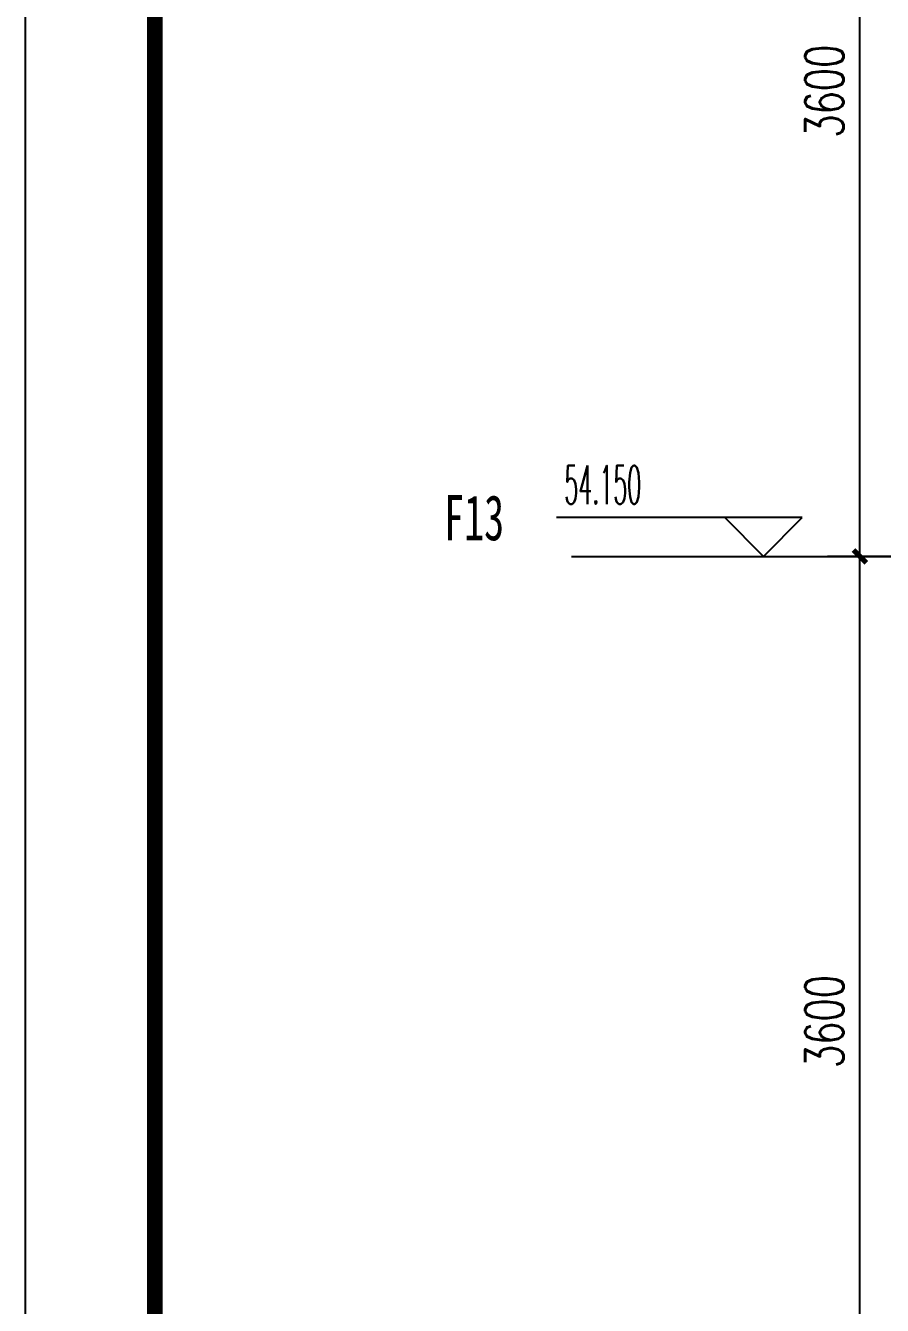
# Model space of a CAD drawing. Header units: millimetres. Extents: x 12351878 to 12381578, y 696206 to 738256.
# Drawn here: x 12351878 to 12355192, y 708835 to 713787 of the extents above; entities that cross this region are included whole.
import ezdxf

# ---------------------------------------------------------------- set-up
doc = ezdxf.new("R2010")
doc.units = ezdxf.units.MM
doc.header["$LTSCALE"] = 1000
doc.linetypes.add('DOTE', pattern=[2.42, 2, -0.2, 0.02, -0.2])
for name, color, linetype in [('A-ANNO-DIMS', 3, 'Continuous'), ('A-ANNO-ELEV', 3, 'Continuous'), ('A-ANNO-TEXT', 7, 'Continuous'), ('A-ANNO-TTLB', 7, 'Continuous'), ('DOTE', 16, 'DOTE'), ('PUB_TEXT', 7, 'Continuous')]:
    doc.layers.add(name, color=color, linetype=linetype)
doc.styles.add('_TCH_DIM', font='SIMPLEX.shx', dxfattribs={"width": 0.6, "bigfont": 'GBCBIG.shx'})
doc.styles.add('_TCH_DIM_T3', font='SIMPLEX', dxfattribs={"width": 0.705882, "bigfont": 'GBCBIG'})
doc.styles.add('宋体', font='', dxfattribs={"width": 0.65})
doc.styles.get('宋体').set_extended_font_data('SimSun')
doc.dimstyles.new('_TCH_ARCH&&50', dxfattribs={"dimtxt": 148.75, "dimasz": 50, "dimexe": 125, "dimexo": 150, "dimgap": 63.125, "dimtad": 1, "dimdec": 0, "dimzin": 0, "dimdsep": 46, "dimtxsty": '_TCH_DIM_T3', "dimblk": 'ARCHTICK', "dimcen": 0.09, "dimclrt": 7, "dimazin": 2, "dimtfac": 1, "dimtdec": 0, "dimtix": 1, "dimtmove": 2, "dimatfit": 3, "dimfxl": 0, "dimtolj": 1, "dimtzin": 0, "dimarcsym": 0})

# ---------------------------------------------------------------- blocks, each defined once
blk = doc.blocks.new('asdgfdfssh')
blk.add_lwpolyline([(0, 37050), (9550, 37050), (9550, 0), (0, 0)], close=True)
blk = doc.blocks.new('asdfdfsdh')
at = {"layer": 'A-ANNO-TTLB'}
blk.add_lwpolyline([(0, 42050), (29700, 42050), (29700, 0), (0, 0)], close=True, dxfattribs=at)
at = {"layer": 'A-ANNO-TTLB', "const_width": 60}
blk.add_lwpolyline([(500, 40800), (500, 500), (29200, 500), (29200, 40800)], close=True, dxfattribs=at)
blk = doc.blocks.new('_ArchTick')
at = {"color": 0, "linetype": 'ByBlock', "const_width": 0.4}
blk.add_lwpolyline([(-0.5, -0.5), (0.5, 0.5)], dxfattribs=at)
blk = doc.blocks.new('*D233')
at = {"layer": 'A-ANNO-DIMS', "color": 0, "lineweight": -2, "transparency": 16777216}
for p, q in [((12355474, 711733.5), (12354979.8, 711733.5)), ((12355104.8, 708133.5), (12355104.8, 711733.5)), ((12355474, 708133.5), (12354979.8, 708133.5))]:
    blk.add_line(p, q, dxfattribs=at)
at = {"layer": 'Defpoints', "color": 0, "transparency": 16777216}
for p in [(12355104.8, 711733.5), (12355624, 711733.5), (12355624, 708133.5)]:
    blk.add_point(p, dxfattribs=at)
at = {"layer": 'A-ANNO-DIMS', "color": 0, "lineweight": -2, "transparency": 16777216, "xscale": 50, "yscale": 50, "zscale": 50}
for p, rotation in [((12355104.8, 711733.5), 90), ((12355104.8, 708133.5), 270)]:
    blk.add_blockref('_ArchTick', p, dxfattribs=dict(at, rotation=rotation))
at = {"layer": 'A-ANNO-DIMS', "color": 7, "transparency": 16777216, "insert": (12354967.3, 709933.5), "char_height": 148.75, "attachment_point": 5, "rotation": 90, "style": '_TCH_DIM_T3'}
blk.add_mtext('\\A1;3600', dxfattribs=at)
blk = doc.blocks.new('*D234')
at = {"layer": 'A-ANNO-DIMS', "color": 0, "lineweight": -2, "transparency": 16777216}
for p, q in [((12355474, 715333.5), (12354979.8, 715333.5)), ((12355104.8, 711733.5), (12355104.8, 715333.5)), ((12355474, 711733.5), (12354979.8, 711733.5))]:
    blk.add_line(p, q, dxfattribs=at)
at = {"layer": 'Defpoints', "color": 0, "transparency": 16777216}
for p in [(12355104.8, 715333.5), (12355624, 715333.5), (12355624, 711733.5)]:
    blk.add_point(p, dxfattribs=at)
at = {"layer": 'A-ANNO-DIMS', "color": 0, "lineweight": -2, "transparency": 16777216, "xscale": 50, "yscale": 50, "zscale": 50}
for p, rotation in [((12355104.8, 715333.5), 90), ((12355104.8, 711733.5), 270)]:
    blk.add_blockref('_ArchTick', p, dxfattribs=dict(at, rotation=rotation))
at = {"layer": 'A-ANNO-DIMS', "color": 7, "transparency": 16777216, "insert": (12354967.3, 713533.5), "char_height": 148.75, "attachment_point": 5, "rotation": 90, "style": '_TCH_DIM_T3'}
blk.add_mtext('\\A1;3600', dxfattribs=at)

msp = doc.modelspace()

# ---------------------------------------------------------------- linework, layer by layer
at = {"layer": 'A-ANNO-ELEV'}
for p, q in [((12354881.5, 711883.5), (12353931.5, 711883.5)), ((12354731.5, 711733.5), (12354581.5, 711883.5)), ((12354731.5, 711733.5), (12354881.5, 711883.5))]:
    msp.add_line(p, q, dxfattribs=at)
at = {"layer": 'DOTE'}
msp.add_line((12353989.5, 711733.5), (12361333.5, 711733.5), dxfattribs=at)

# ---------------------------------------------------------------- block references
for name, p in [('asdfdfsdh', (12351877.5, 696206.4)), ('asdgfdfssh', (12352377.5, 699956.4))]:
    msp.add_blockref(name, p)

# ---------------------------------------------------------------- texts
at = {"layer": 'A-ANNO-TEXT', "style": '_TCH_DIM', "width": 0.423529}
msp.add_text('54.150', height=148.75, dxfattribs=at).set_placement((12353961.5, 711936))
at = {"layer": 'PUB_TEXT', "style": '宋体', "width": 0.65}
msp.add_text('F13', height=175, dxfattribs=at).set_placement((12353496.3, 711795.6))

# ---------------------------------------------------------------- dimensions: what is measured, and where the dimension line sits
at = {"layer": 'A-ANNO-DIMS'}
for p1, p2, picture, middle in [((12355624, 711733.5), (12355624, 715333.5), '*D234', (12354967.3, 713533.5)), ((12355624, 708133.5), (12355624, 711733.5), '*D233', (12354967.3, 709933.5))]:
    dim = msp.add_aligned_dim(p1=p1, p2=p2, distance=519.2, dimstyle='_TCH_ARCH&&50', dxfattribs=at)
    dim.commit()
    dim.dimension.update_dxf_attribs({"geometry": picture, "text_midpoint": middle})

doc.saveas('drawing.dxf')
